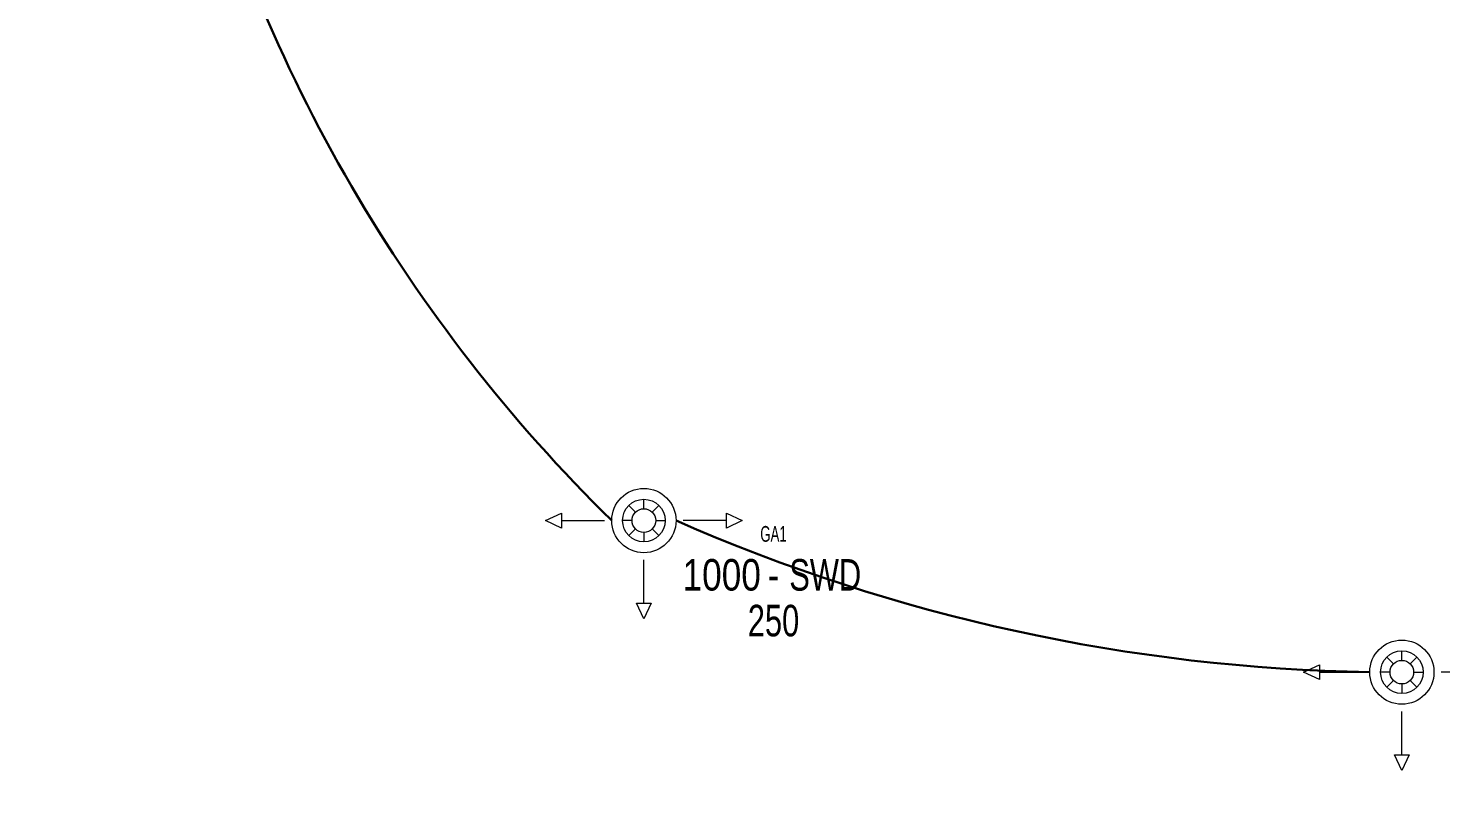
# Model space of a CAD drawing. Extents: x -1457 to 23780, y -2071 to 4205.
# Drawn here: x 14809 to 15391, y 600 to 912 of the extents above; entities that cross this region are included whole.
import ezdxf
from ezdxf.enums import TextEntityAlignment as Align

# ---------------------------------------------------------------- set-up
doc = ezdxf.new("R2010")
doc.units = 0
doc.header["$MEASUREMENT"] = 0
doc.linetypes.add('HIDDEN', pattern=[0.375, 0.25, -0.125])
doc.layers.get('0').update_dxf_attribs({"color": 9, "lineweight": 9})
for name, color, linetype, lineweight in [('-M-HV-MNF-KOD', 241, 'Continuous', 9), ('-M-HV-MNF-OLCU', 241, 'Continuous', 9), ('-M-HVAC-S-MNF2B', 141, 'Continuous', 9), ('-M-HVAC-S-MNFTXT', 61, 'Continuous', 9), ('E-KABLO', 7, 'Continuous', 30), ('M-TEFRIS2-015', 129, 'Continuous', 9)]:
    doc.layers.add(name, color=color, linetype=linetype, lineweight=lineweight)
doc.layers.add('-M-HV-MNF-TIP', color=168, linetype='Continuous', lineweight=9, plot=False)
doc.styles.add('Arial', font='arial.ttf', dxfattribs={"height": 2.5})
doc.styles.add('DEBI-BLOCK', font='arial.ttf', dxfattribs={"width": 0.8})

# ---------------------------------------------------------------- blocks, each defined once
blk = doc.blocks.new('2D-NZ1-265')
for p, q in [((-3.44, 3.44), (-6.2, 6.2)), ((0, 4.87), (0, 8.77)), ((3.44, 3.44), (6.2, 6.2)), ((-4.87, 0), (-8.77, 0)), ((-3.44, -3.44), (-6.2, -6.2)), ((0, -4.87), (0, -8.77)), ((3.44, -3.44), (6.2, -6.2)), ((4.87, 0), (8.77, 0))]:
    blk.add_line(p, q)
for points in [[(-0.01, 34.02), (-3.08, 34.02), (0, 40.49), (3.08, 34.02), (0, 34.02), (0, 16.25)], [(-34.02, -0.01), (-34.02, -3.08), (-40.49, 0), (-34.02, 3.08), (-34.02, 0), (-16.25, 0)], [(0.01, -34.02), (3.08, -34.02), (0, -40.49), (-3.08, -34.02), (0, -34.02), (0, -16.25)]]:
    blk.add_lwpolyline(points)
for radius in [13.25, 8.77, 4.87]:
    blk.add_circle((0, 0), radius)
at = {"layer": '-M-HV-MNF-TIP', "style": 'DEBI-BLOCK', "width": 0.8, "flags": 9}
for tag, p in [('X', (-3.36, -0.2)), ('Y', (-0.75, -0.2)), ('BLNAME', (-0.58, 1.16)), ('Z', (2.04, -0.2)), ('DEBI', (-3.36, -1.7))]:
    blk.add_attdef(tag, p, '', height=1, dxfattribs=at)
blk.add_attdef('KOT', text='', height=1, dxfattribs=at).set_placement((-0.81, 1.16), align=Align.RIGHT)
blk = doc.blocks.new('DEBI110')
at = {"layer": '-M-HV-MNF-KOD', "style": 'Arial', "width": 0.8, "flags": 9}
blk.add_attdef('ID', text='', height=0.3, dxfattribs=at).set_placement((0, 0), align=Align.MIDDLE)
at = {"layer": '-M-HV-MNF-KOD', "color": 241, "style": 'Arial', "width": 0.8, "flags": 9}
blk.add_attdef('KOD', text='', height=1, dxfattribs=at).set_placement((-1.249, -2.817), align=Align.TOP_LEFT)
at = {"layer": '-M-HV-MNF-OLCU', "color": 241, "style": 'Arial', "width": 0.7, "flags": 8}
blk.add_attdef('OLCU', text='', height=1, dxfattribs=at).set_placement((0, -1.751), align=Align.TOP_CENTER)
at = {"layer": '-M-HV-MNF-OLCU', "color": 85, "style": 'Arial', "width": 0.7, "flags": 8}
blk.add_attdef('TEKRAR', text='', height=1, dxfattribs=at).set_placement((0, -2.911), align=Align.TOP_CENTER)
at = {"layer": '-M-HV-MNF-TIP', "style": 'DEBI-BLOCK', "width": 0.6, "flags": 8}
blk.add_attdef('GRUP', text='', height=0.5, dxfattribs=at).set_placement((0, 0.098), align=Align.BOTTOM_CENTER)
at = {"style": 'Arial', "width": 0.8, "flags": 8}
blk.add_attdef('DEBI', text='', height=1, dxfattribs=at).set_placement((-0.4, -0.3), align=Align.TOP_RIGHT)
blk.add_attdef('DUM', text='', height=1, dxfattribs=at).set_placement((0, -0.3), align=Align.TOP_CENTER)
at = {"style": 'Arial', "width": 0.7, "flags": 8}
blk.add_attdef('TIP', text='', height=1, dxfattribs=at).set_placement((0.5, -0.3), align=Align.TOP_LEFT)

msp = doc.modelspace()

# ---------------------------------------------------------------- linework, layer by layer
at = {"layer": 'E-KABLO', "color": 6}
for centre, radius, start, end in [((15506.82, 1176.05), 653.66, 194.85184, 225.57171), ((13864.93, -159.84), 1183.53, 36.74756, 53.01715), ((15373.88, 1387.86), 741.21, 246.28324, 269.06249)]:
    msp.add_arc(centre, radius, start, end, dxfattribs=at)
at = {"layer": 'M-TEFRIS2-015', "linetype": 'HIDDEN', "lineweight": 0}
msp.add_arc((16616.39, -4192.32), 6055, 89.485085, 125.548699, dxfattribs=at)

# ---------------------------------------------------------------- block references
at = {"layer": '-M-HVAC-S-MNF2B', "rotation": 90}
for p in [(15062.5, 709.25), (15375, 646.75)]:
    msp.add_blockref('2D-NZ1-265', p, dxfattribs=at)
at = {"layer": '-M-HVAC-S-MNFTXT', "xscale": 13, "yscale": 13, "zscale": 13}
msp.add_blockref('DEBI110', (15115.95, 697.28), dxfattribs=at).add_auto_attribs({'DEBI': '1000', 'TIP': 'SWD', 'OLCU': '250', 'GRUP': 'GA1', 'DUM': '-'})

doc.saveas('drawing.dxf')
